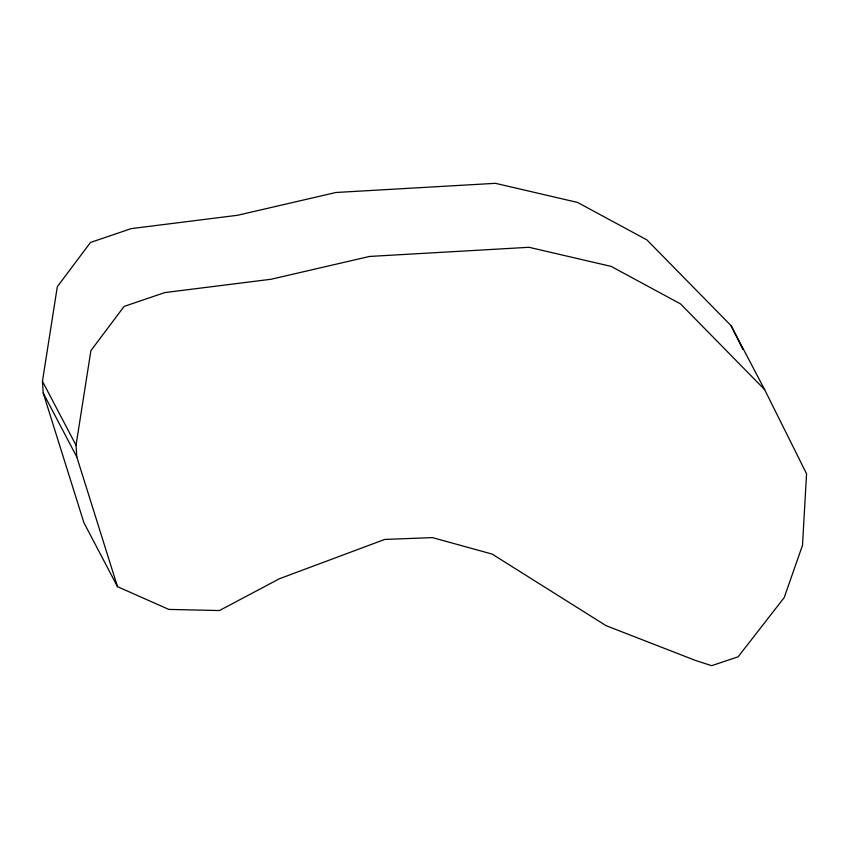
<?xml version="1.0" encoding="UTF-8"?>
<svg xmlns="http://www.w3.org/2000/svg" width="849" height="849" viewBox="0 0 849 849"><rect width="100%" height="100%" fill="white"/><g stroke="black" fill="none" stroke-linecap="round" stroke-linejoin="round"><path stroke-width="1.27" d="M42.45 381.286L57.318 286.697L90.493 242.453L131.192 228.625L237.667 215.253L335.917 192.49L495.434 183.32L577.575 202.444L646.906 239.906L731.031 325.613L764.609 389.585L806.55 473.763L802.507 545.281L784.2 597.6L738.11 656.818L711.632 665.68L695.352 660.405L606.037 625.649L492.112 554.068L432.428 537.608L384.693 539.444L279.406 578.753L219.424 610.548L168.813 609.412L117.491 586.67L83.913 522.708L43.203 392.981L42.45 381.286L76.028 445.247L76.792 456.953L117.491 586.67M76.028 445.247L90.896 350.658L124.081 306.425L164.78 292.587L271.245 279.225L369.495 256.451L529.012 247.292L611.163 266.406L680.484 303.868L764.609 389.585M43.203 392.981L76.792 456.953M731.031 325.613L742.843 349.332"/></g></svg>
